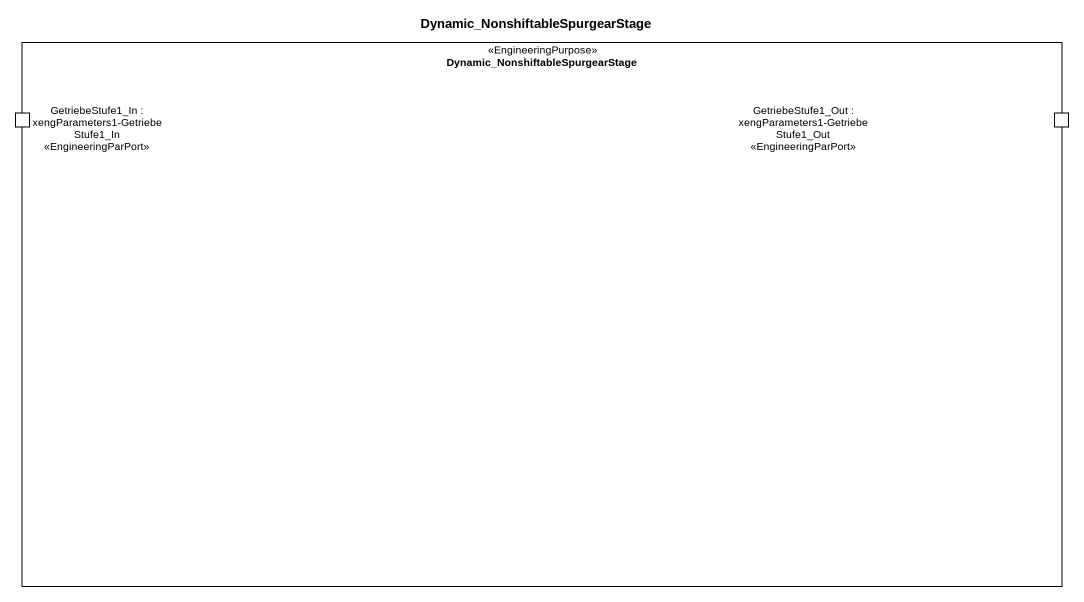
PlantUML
@startuml
title Dynamic_NonshiftableSpurgearStage
rectangle "Dynamic_NonshiftableSpurgearStage" as Dynamic_NonshiftableSpurgear <<EngineeringPurpose>> {
  port "GetriebeStufe1_In : xengParameters1-GetriebeStufe1_In <<EngineeringParPort>>" as GetriebeStufe1_In
  port "GetriebeStufe1_Out : xengParameters1-GetriebeStufe1_Out <<EngineeringParPort>>" as GetriebeStufe1_Out
}
@enduml
